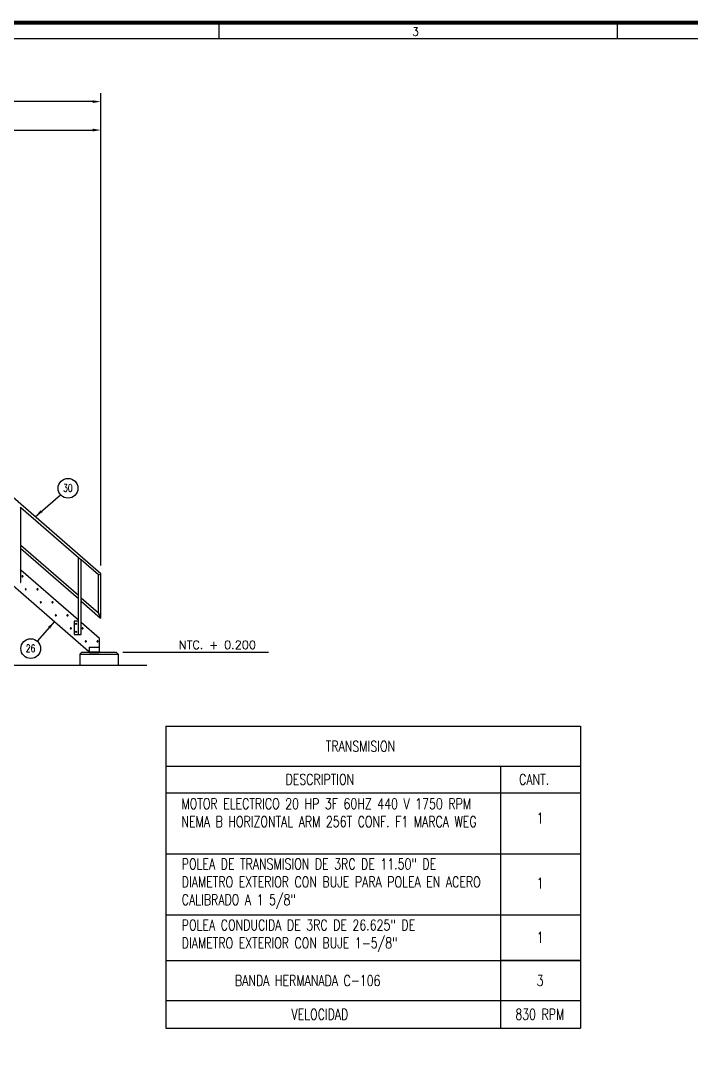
# Model space of a CAD drawing. Header units: millimetres. Extents: x 0 to 55611, y 0 to 32827.
# Drawn here: x 27804 to 37907, y 16526 to 32111 of the extents above; entities that cross this region are included whole.
import ezdxf

# ---------------------------------------------------------------- set-up
doc = ezdxf.new("R2010")
doc.units = ezdxf.units.MM
doc.header["$LTSCALE"] = 10
doc.header["$PDSIZE"] = -1
doc.linetypes.add('SLD-Continua', pattern=[0])
for name, color, linetype in [('CAPA_1', 7, 'Continuous'), ('SLD-0_0', 7, 'SLD-Continua'), ('STRUC', 5, 'SLD-Continua')]:
    doc.layers.add(name, color=color, linetype=linetype)
doc.layers.add('TEXT', color=1, linetype='SLD-Continua', lineweight=25)
doc.styles.add('1', font='romans.shx', dxfattribs={"height": 125})
doc.styles.add('SLDTEXTSTYLE0', font='romans.shx', dxfattribs={"width": 0.75})
doc.styles.add('SLDTEXTSTYLE18', font='romans.shx', dxfattribs={"width": 0.75})
doc.styles.get("Standard").update_dxf_attribs({"font": 'romans.shx'})
doc.dimstyles.new('50', dxfattribs={"dimscale": 0, "dimtxt": 125, "dimasz": 125, "dimexe": 125, "dimexo": 125, "dimgap": 50, "dimtad": 1, "dimdec": 0, "dimlfac": 49.861111, "dimzin": 1, "dimtxsty": '1', "dimcen": 2.5, "dimclrd": 1, "dimclre": 1, "dimadec": 0, "dimazin": 0, "dimtfac": 1, "dimtdec": 0, "dimtmove": 0, "dimatfit": 3, "dimfxl": 1, "dimtzin": 1, "dimarcsym": 0})

# ---------------------------------------------------------------- blocks, each defined once
blk = doc.blocks.new('SW_NOTE_0_6')
at = {"layer": 'SLD-0_0', "color": 0}
blk.add_circle((112, 97), 149, dxfattribs=at)
at = {"layer": 'SLD-0_0', "color": 0, "insert": (110, 157), "char_height": 111.1, "attachment_point": 2, "style": 'SLDTEXTSTYLE18'}
blk.add_mtext('30', dxfattribs=at)
blk = doc.blocks.new('SW_NOTE_0_7')
at = {"layer": 'SLD-0_0', "color": 0}
blk.add_circle((-98, -112), 149, dxfattribs=at)
at = {"layer": 'SLD-0_0', "color": 0, "insert": (-100, -52), "char_height": 111.1, "attachment_point": 2, "style": 'SLDTEXTSTYLE18'}
blk.add_mtext('26', dxfattribs=at)
blk = doc.blocks.new('*D107')
at = {"color": 1, "lineweight": -2, "transparency": 16777216}
for p, q in [((17583, 28888), (17583, 31016)), ((29013, 23894), (29013, 31016)), ((28888, 30891), (17708, 30891))]:
    blk.add_line(p, q, dxfattribs=at)
at = {"color": 1, "transparency": 16777216}
for points in [[(17708, 30911), (17708, 30870), (17583, 30891)], [(28888, 30911), (28888, 30870), (29013, 30891)]]:
    blk.add_solid(points, dxfattribs=at)
at = {"layer": 'Defpoints', "color": 0, "transparency": 16777216}
for p in [(17583, 30891), (17583, 28763), (29013, 23769)]:
    blk.add_point(p, dxfattribs=at)
at = {"color": 0, "transparency": 16777216, "insert": (23298, 31003), "char_height": 125, "attachment_point": 5, "style": '1'}
blk.add_mtext('11430', dxfattribs=at)
blk = doc.blocks.new('*D110')
at = {"color": 1, "lineweight": -2, "transparency": 16777216}
for p, q in [((20926, 28449), (20926, 30587)), ((29013, 23894), (29013, 30587)), ((21051, 30462), (28888, 30462))]:
    blk.add_line(p, q, dxfattribs=at)
at = {"color": 1, "transparency": 16777216}
for points in [[(21051, 30483), (21051, 30441), (20926, 30462)], [(28888, 30483), (28888, 30441), (29013, 30462)]]:
    blk.add_solid(points, dxfattribs=at)
at = {"layer": 'Defpoints', "color": 0, "transparency": 16777216}
for p in [(29013, 30462), (20926, 28324), (29013, 23769)]:
    blk.add_point(p, dxfattribs=at)
at = {"color": 0, "transparency": 16777216, "insert": (24969, 30575), "char_height": 125, "attachment_point": 5, "style": '1'}
blk.add_mtext('8087', dxfattribs=at)

msp = doc.modelspace()

# ---------------------------------------------------------------- hatches: boundary and pattern name
at = {"linetype": 'SLD-Continua', "lineweight": 18}
h = msp.add_hatch(dxfattribs=at)
h.set_pattern_fill('ANSI32', scale=60, style=0)
edge = h.paths.add_edge_path(flags=0)
edge.add_line((28224.5, 28104.6), (28224.5, 28132.2))
edge.add_ellipse((28218.4, 28132.2), major_axis=(0, -6.49), ratio=0.9395822, start_angle=90, end_angle=180)
edge.add_line((28218.4, 28138.6), (28192.5, 28138.6))
edge.add_ellipse((28192.5, 28132.2), major_axis=(0, -6.49), ratio=0.9395822, start_angle=180, end_angle=270)
edge.add_line((28186.4, 28132.2), (28186.4, 28104.6))
edge.add_ellipse((28192.5, 28104.6), major_axis=(0, -6.49), ratio=0.9395822, start_angle=270, end_angle=360)
edge.add_line((28192.5, 28098.1), (28218.4, 28098.1))
edge.add_ellipse((28218.4, 28104.6), major_axis=(0, -6.49), ratio=0.9395822, start_angle=0, end_angle=90)
edge = h.paths.add_edge_path(flags=0)
edge.add_ellipse((28218.4, 28104.6), major_axis=(0, -3.24), ratio=0.9395822, start_angle=0, end_angle=90, ccw=False)
edge.add_line((28218.4, 28101.3), (28192.5, 28101.3))
edge.add_ellipse((28192.5, 28104.6), major_axis=(0, -3.24), ratio=0.9395822, start_angle=270, end_angle=360, ccw=False)
edge.add_line((28189.5, 28104.6), (28189.5, 28132.2))
edge.add_ellipse((28192.5, 28132.2), major_axis=(0, -3.24), ratio=0.9395822, start_angle=180, end_angle=270, ccw=False)
edge.add_line((28192.5, 28135.4), (28218.4, 28135.4))
edge.add_ellipse((28218.4, 28132.2), major_axis=(0, -3.24), ratio=0.9395822, start_angle=90, end_angle=180, ccw=False)
edge.add_line((28221.5, 28132.2), (28221.5, 28104.6))
h = msp.add_hatch(dxfattribs=at)
h.set_pattern_fill('ANSI32', scale=60, angle=3e-322, style=0)
edge = h.paths.add_edge_path(flags=0)
edge.add_line((28119.8, 27004), (28161, 27004))
edge.add_ellipse((28161, 26997.2), major_axis=(0, -6.76), ratio=0.9395822, start_angle=90, end_angle=180, ccw=False)
edge.add_line((28167.4, 26997.2), (28167.4, 26961.6))
edge.add_line((28167.4, 26961.6), (28176.9, 26961.6))
edge.add_line((28176.9, 26961.6), (28176.9, 27014.1))
edge.add_line((28176.9, 27014.1), (28113.4, 27014.1))
edge.add_line((28113.4, 27014.1), (28113.4, 27010.8))
edge.add_ellipse((28119.8, 27010.8), major_axis=(0, -6.76), ratio=0.9395822, start_angle=270, end_angle=360)

# ---------------------------------------------------------------- linework, layer by layer
at = {"color": 0}
for p, q in [((30791.7, 32081.1), (30791.7, 31841.1)), ((36791.7, 32081.1), (36791.7, 31841.1))]:
    msp.add_line(p, q, dxfattribs=at)
for p, q in [((671.7, 31841.1), (48885.3, 31841.1)), ((28719.5, 22586.6), (28694.5, 22561.6)), ((28694.5, 22561.6), (28694.5, 22387.2)), ((28694.5, 22561.6), (29274.5, 22561.6)), ((29249.5, 22586.6), (28719.5, 22586.6)), ((29249.5, 22586.6), (29274.5, 22561.6)), ((29274.5, 22561.6), (29274.5, 22387.2)), ((29704.2, 22387.2), (17492.9, 22387.2))]:
    msp.add_line(p, q)
at = {"const_width": 60}
msp.add_lwpolyline([(431.7, 32081.1), (49125.3, 32081.1), (49125.3, 1001.1), (431.7, 1001.1)], close=True, dxfattribs=at)
at = {"layer": 'CAPA_1', "color": 0}
for p, q in [((29992.4, 21474.2), (29992.4, 20872.4)), ((29992.4, 21474.2), (35032.3, 21474.2)), ((35032.3, 21474.2), (36240.2, 21474.2)), ((36240.2, 21474.2), (36240.2, 20872.4)), ((29992.4, 20872.4), (29992.4, 20470.7)), ((29992.4, 20872.4), (35032.3, 20872.4)), ((35032.3, 20872.4), (35032.3, 20470.7)), ((35032.3, 20872.4), (36240.2, 20872.4)), ((36240.2, 20872.4), (36240.2, 20470.7)), ((29992.4, 20470.7), (29992.4, 19549.9)), ((29992.4, 20470.7), (35032.3, 20470.7)), ((35032.3, 20470.7), (35032.3, 19549.9)), ((35032.3, 20470.7), (36240.2, 20470.7)), ((36240.2, 20470.7), (36240.2, 19549.9)), ((29992.4, 19549.9), (29992.4, 17942.6)), ((29992.4, 19549.9), (35032.3, 19549.9)), ((35032.3, 19549.9), (35032.3, 17942.6)), ((35032.3, 19549.9), (36240.2, 19549.9)), ((36240.2, 19549.9), (36240.2, 17942.6)), ((29992.4, 18629.2), (36240.2, 18629.2)), ((29992.4, 17942.6), (29992.4, 17942.6)), ((29992.4, 17942.6), (29992.4, 17942.6)), ((29992.4, 17942.6), (29992.4, 17338.6)), ((29992.4, 17942.6), (35032.3, 17942.6)), ((29992.4, 17942.6), (35032.3, 17942.6)), ((35032.3, 17944.8), (36240.2, 17944.8)), ((35032.3, 17942.6), (35032.3, 17942.6)), ((35032.3, 17942.6), (35032.3, 17338.6)), ((35032.3, 17942.6), (36240.2, 17942.6)), ((35032.3, 17942.6), (36240.2, 17942.6)), ((35032.3, 17942.6), (36240.2, 17942.6)), ((36240.2, 17942.6), (36240.2, 17942.6)), ((36240.2, 17942.6), (36240.2, 17942.6)), ((36240.2, 17942.6), (36240.2, 17338.6)), ((29992.4, 17338.6), (29992.4, 16922.3)), ((29992.4, 17338.6), (35032.3, 17338.6)), ((35032.3, 17338.6), (35032.3, 16922.3)), ((35032.3, 17338.6), (36240.2, 17338.6)), ((36240.2, 17338.6), (36240.2, 16922.3)), ((29992.4, 16922.3), (35032.3, 16922.3)), ((35032.3, 16922.3), (36240.2, 16922.3))]:
    msp.add_line(p, q, dxfattribs=at)
at = {"layer": 'STRUC', "linetype": 'SLD-Continua', "lineweight": 25}
for p, q in [((29011.9, 23771.6), (26909.3, 25599.4)), ((27807.3, 24768.3), (27801.2, 24773.6)), ((27807.3, 24196.2), (27807.3, 24768.3)), ((28674.9, 24014.1), (27807.3, 24768.3)), ((26752, 24410.9), (28827.6, 22606.6)), ((27807.3, 24196.2), (27807.3, 24188.1)), ((28674.9, 23442), (27807.3, 24196.2)), ((27807.3, 24153.8), (27807.3, 24188.1)), ((27807.3, 24153.8), (27807.3, 24145.7)), ((28674.9, 23391.5), (27807.3, 24145.7)), ((27807.3, 23642.2), (27807.3, 24145.7)), ((28674.9, 23442), (28674.9, 24014.1)), ((28681, 24008.8), (28674.9, 24014.1)), ((28706.9, 23986.3), (28681, 24008.8)), ((28713, 23981), (28706.9, 23986.3)), ((28713, 23408.9), (28713, 23981)), ((28974.9, 23753.4), (28713, 23981)), ((28674.9, 23070.6), (27807.3, 23824.7)), ((27826.6, 23742.2), (27822.5, 23735.1)), ((27822.5, 23735.1), (27826.6, 23728)), ((27834.8, 23742.2), (27826.6, 23742.2)), ((27826.6, 23728), (27834.8, 23728)), ((27839, 23735.1), (27834.8, 23742.2)), ((27834.8, 23728), (27839, 23735.1)), ((28974.9, 23753.4), (28981, 23756.1)), ((28981, 23756.1), (28974.9, 23753.4)), ((28974.9, 23181.2), (28974.9, 23753.4)), ((28981, 23756.1), (29006.9, 23767.9)), ((29006.9, 23767.9), (29009.9, 23769.3)), ((29009.9, 23769.3), (29006.9, 23767.9)), ((29011.9, 23771.6), (29009.9, 23769.3)), ((29009.9, 23769.3), (29013, 23769.3)), ((29013, 23104.9), (29013, 23769.3)), ((27801.2, 23642.2), (27807.3, 23642.2)), ((27875.2, 23545.4), (27871.1, 23538.3)), ((27871.1, 23538.3), (27875.2, 23531.1)), ((27883.5, 23545.4), (27875.2, 23545.4)), ((27887.6, 23538.3), (27883.5, 23545.4)), ((27883.5, 23531.1), (27887.6, 23538.3)), ((28053, 23545.4), (28048.9, 23538.3)), ((28048.9, 23538.3), (28053, 23531.1)), ((28061.3, 23545.4), (28053, 23545.4)), ((28065.4, 23538.3), (28061.3, 23545.4)), ((28061.3, 23531.1), (28065.4, 23538.3)), ((27875.2, 23531.1), (27883.5, 23531.1)), ((28053, 23531.1), (28061.3, 23531.1)), ((28674.9, 23433.9), (28674.9, 23442)), ((28674.9, 23399.6), (28674.9, 23433.9)), ((28674.9, 23391.5), (28674.9, 23399.6)), ((28674.9, 22855), (28674.9, 23391.5)), ((28713, 23408.9), (28974.9, 23181.2)), ((28713, 23408.9), (28713, 23400.8)), ((28713, 23366.5), (28713, 23400.8)), ((28101.6, 23348.6), (28097.5, 23341.5)), ((28097.5, 23341.5), (28101.6, 23334.3)), ((28109.9, 23348.6), (28101.6, 23348.6)), ((28101.6, 23334.3), (28109.9, 23334.3)), ((28114, 23341.5), (28109.9, 23348.6)), ((28109.9, 23334.3), (28114, 23341.5)), ((28279.4, 23348.6), (28275.3, 23341.5)), ((28275.3, 23341.5), (28279.4, 23334.3)), ((28287.7, 23348.6), (28279.4, 23348.6)), ((28279.4, 23334.3), (28287.7, 23334.3)), ((28291.8, 23341.5), (28287.7, 23348.6)), ((28287.7, 23334.3), (28291.8, 23341.5)), ((28713, 23366.5), (28713, 23358.4)), ((28713, 22855), (28713, 23358.4)), ((28713, 23358.4), (29007.5, 23102.4)), ((28328, 23151.8), (28323.9, 23144.6)), ((28323.9, 23144.6), (28328, 23137.5)), ((28336.3, 23151.8), (28328, 23151.8)), ((28328, 23137.5), (28336.3, 23137.5)), ((28340.4, 23144.6), (28336.3, 23151.8)), ((28336.3, 23137.5), (28340.4, 23144.6)), ((28505.8, 23151.8), (28501.7, 23144.6)), ((28501.7, 23144.6), (28505.8, 23137.5)), ((28514.1, 23151.8), (28505.8, 23151.8)), ((28505.8, 23137.5), (28514.1, 23137.5)), ((28518.2, 23144.6), (28514.1, 23151.8)), ((28514.1, 23137.5), (28518.2, 23144.6)), ((28981, 23167.8), (28974.9, 23181.2)), ((28974.9, 23181.2), (28981, 23167.8)), ((29006.9, 23111), (28981, 23167.8)), ((29009.6, 23104.9), (29006.9, 23111)), ((29006.9, 23111), (29009.6, 23104.9)), ((29009.6, 23104.9), (29007.5, 23102.4)), ((29013, 23104.9), (29009.6, 23104.9)), ((28554.5, 22955), (28550.3, 22947.8)), ((28550.3, 22947.8), (28554.5, 22940.7)), ((28562.7, 22955), (28554.5, 22955)), ((28554.5, 22940.7), (28562.7, 22940.7)), ((28566.8, 22947.8), (28562.7, 22955)), ((28562.7, 22940.7), (28566.8, 22947.8)), ((28674.9, 23058.2), (28611.4, 23058.2)), ((28611.4, 23058.2), (28611.4, 22855)), ((28991.4, 22795.5), (28713, 23037.5)), ((28732.3, 22955), (28728.1, 22947.8)), ((28728.1, 22947.8), (28732.3, 22940.7)), ((28740.5, 22955), (28732.3, 22955)), ((28732.3, 22940.7), (28740.5, 22940.7)), ((28744.6, 22947.8), (28740.5, 22955)), ((28740.5, 22940.7), (28744.6, 22947.8)), ((28611.4, 22855), (28674.9, 22855)), ((28674.9, 22855), (28681, 22855)), ((28681, 22855), (28706.9, 22855)), ((28706.9, 22855), (28713, 22855)), ((28780.9, 22758.2), (28776.7, 22751)), ((28789.1, 22758.2), (28780.9, 22758.2)), ((28793.2, 22751), (28789.1, 22758.2)), ((28958.7, 22758.2), (28954.5, 22751)), ((28966.9, 22758.2), (28958.7, 22758.2)), ((28971, 22751), (28966.9, 22758.2)), ((28991.4, 22606.6), (28991.4, 22795.5)), ((28776.7, 22751), (28780.9, 22743.9)), ((28780.9, 22743.9), (28789.1, 22743.9)), ((28789.1, 22743.9), (28793.2, 22751)), ((28827.6, 22606.6), (28834.5, 22606.6)), ((28834.5, 22662.8), (28984.5, 22662.8)), ((28834.5, 22662.8), (28834.5, 22656.4)), ((28834.5, 22656.4), (28834.5, 22604)), ((28834.5, 22604), (28834.5, 22596.1)), ((28954.5, 22751), (28958.7, 22743.9)), ((28958.7, 22743.9), (28966.9, 22743.9)), ((28966.9, 22743.9), (28971, 22751)), ((28984.5, 22662.8), (28984.5, 22656.4)), ((28984.5, 22656.4), (28984.5, 22604)), ((28984.5, 22606.6), (28991.4, 22606.6)), ((28984.5, 22604), (28984.5, 22596.1)), ((28834.5, 22596.1), (28984.5, 22596.1)), ((28834.5, 22596.1), (28834.5, 22589.8)), ((28834.5, 22589.8), (28834.5, 22586.6)), ((28834.5, 22586.6), (28984.5, 22586.6)), ((28984.5, 22596.1), (28984.5, 22589.8)), ((28984.5, 22589.8), (28984.5, 22586.6))]:
    msp.add_line(p, q, dxfattribs=at)
for centre, radius in [((27830.7, 23735.1), 6.78), ((27879.3, 23538.3), 6.78), ((28057.1, 23538.3), 6.78), ((28105.7, 23341.5), 6.78), ((28283.5, 23341.5), 6.78), ((28332.2, 23144.6), 6.78), ((28510, 23144.6), 6.78), ((28558.6, 22947.8), 6.78), ((28641.4, 23016.6), 7.94), ((28736.4, 22947.8), 6.78), ((28641.4, 22896.6), 7.94), ((28785, 22751), 6.78), ((28962.8, 22751), 6.78)]:
    msp.add_circle(centre, radius, dxfattribs=at)
at = {"layer": 'TEXT'}
msp.add_line((31536.8, 22587.2), (29340.9, 22587.2), dxfattribs=at)

# ---------------------------------------------------------------- block references
at = {"layer": 'SLD-0_0'}
for name, p in [('SW_NOTE_0_6', (28405.3, 24963.5)), ('SW_NOTE_0_7', (28054.1, 22754.9))]:
    msp.add_blockref(name, p, dxfattribs=at)

# ---------------------------------------------------------------- texts
at = {"style": '1'}
msp.add_text('NTC. + 0.200', height=125, dxfattribs=at).set_placement((30187.4, 22637.2))
at = {"color": 0, "insert": (33699.7, 32007.6), "char_height": 123.7, "attachment_point": 1}
msp.add_mtext('3', dxfattribs=at)
at = {"layer": 'CAPA_1', "color": 0, "attachment_point": 1, "style": 'SLDTEXTSTYLE0'}
for s, insert, char_height in [('TRANSMISION', (32401.2, 21253), 161.601), ('DESCRIPTION', (31794.3, 20751.2), 161.601), ('CANT.', (35313.5, 20751.2), 161.6), ('1', (35576.6, 20168.6), 161.6), ('1', (35576.6, 19189.4), 161.6), ('1', (35576.6, 18370.8), 161.6), ('3', (35576.6, 17719.3), 161.6), ('830 RPM', (35255.7, 17210.2), 161.6)]:
    msp.add_mtext(s, dxfattribs=dict(at, insert=insert, char_height=char_height))
for s, insert, char_height, width in [('MOTOR ELECTRICO 20 HP 3F 60HZ 440 V 1750 RPM NEMA B HORIZONTAL ARM 256T CONF. F1 MARCA WEG', (30226.2, 20384.1), 161.601, 5034.818), ('POLEA DE TRANSMISION DE 3RC DE 11.50" DE DIAMETRO EXTERIOR CON BUJE PARA POLEA EN ACERO CALIBRADO A 1 5/8"', (30231.2, 19476.3), 161.601, 5034.818), ('POLEA CONDUCIDA DE 3RC DE 26.625" DE DIAMETRO EXTERIOR CON BUJE 1-5/8"', (30231.2, 18555.5), 161.601, 4692.482), ('BANDA HERMANADA C-106', (31032.2, 17719.3), 161.601, 2590.121), ('VELOCIDAD', (31883.3, 17210.2), 161.6, 5034.818)]:
    msp.add_mtext(s, dxfattribs=dict(at, insert=insert, char_height=char_height, width=width))

# ---------------------------------------------------------------- dimensions: what is measured, and where the dimension line sits
for base, p1, p2, override, picture, middle in [((17583.4, 30890.6), (29013, 23769.3), (17583.4, 28762.9), {"dimscale": 1, "dimlfac": 1}, '*D107', (23298.2, 31003.1)), ((29013, 30462.3), (20926, 28323.7), (29013, 23769.3), {"dimscale": 1, "dimlfac": 1, "dimtmove": 1}, '*D110', (24969.5, 30574.8))]:
    dim = msp.add_linear_dim(base=base, p1=p1, p2=p2, dimstyle='50', override=override)
    dim.commit()
    dim.dimension.update_dxf_attribs({"geometry": picture, "text_midpoint": middle})

# ---------------------------------------------------------------- leaders
for points in [[(28022.5, 24631.7), (28405.3, 24963.5)], [(28314.8, 23052.3), (28054.1, 22754.9)]]:
    msp.add_leader(points, dimstyle='50', override={"dimscale": 1, "dimlfac": 1})

doc.saveas('drawing.dxf')
